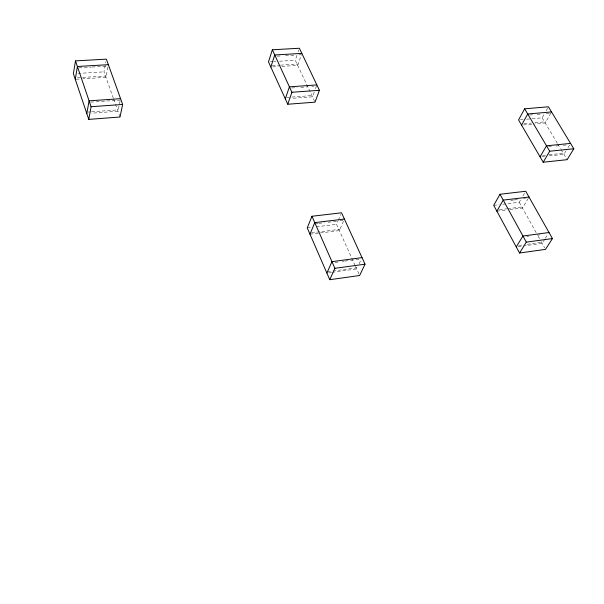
<?xml version="1.0" encoding="UTF-8"?>
<svg xmlns="http://www.w3.org/2000/svg" width="604" height="604" viewBox="0 0 604 604"><rect width="100%" height="100%" fill="white"/><g stroke="black" fill="none" stroke-linecap="round" stroke-linejoin="round"><path stroke-width="0.45" stroke-dasharray="3.02 2.27" d="M113.348 98.21L103.986 71.853L105.866 61.872M107.927 66.999L105.949 77.365L82.71 78.822M120.09 100.951L117.969 111.234L91.385 113.205M314.669 101.404L295.281 60.257L297.032 55.107M298.202 51.68L298.791 49.966M314.216 92.14L312.502 96.814L291.86 98.346M315.447 88.773L316.375 86.251L311.8 86.576M355.144 265.541L336.549 224.348L337.976 221.049M338.331 220.226L340.822 214.45M343.48 221.177L339.365 230.592L319.169 233.084M359.161 263.699L361.426 258.889M532.162 118.731L542.15 117.84L544.385 113.899M546.175 110.743L547.971 107.588M550.818 113.167L545.208 122.959L535.204 123.873M502.83 204.243L519.244 202.257L521.101 199.116M522.958 195.975L524.816 192.835M528.274 198.271L522.452 208.018L507.836 209.822M566.076 150.811L563.947 154.33L548.334 155.96M567.949 147.723L569.821 144.628M544.846 239.093L542.143 243.344L523.653 245.903M545.329 238.331L548.251 233.733M327.443 271.815L332.102 271.173M333.038 271.045L357.274 267.708L356.685 268.954L332.472 272.298M518.836 245.466L523.464 244.831M527.171 244.318L542.898 242.159M328.75 272.812L331.543 272.427M518.104 246.666L522.724 246.024M335.024 262.446L338.663 261.955M342.302 261.464L344.129 261.215M345.035 261.094L349.588 260.483M350.501 260.362L355.054 259.743M355.96 259.622L360.512 259.01M526.839 236.617L528.704 236.368M538.013 235.115L539.87 234.865M311.438 232.827L339.916 229.324M499.395 209.731L506.711 208.833M507.624 208.72L523.177 206.81M309.988 234.216L318.255 233.197M496.865 211.173L506.922 209.935M307.24 227.897L310.909 227.451M316.398 226.787L336.549 224.348M493.71 205.345L499.183 204.688M315.152 223.805L317.93 223.472M318.852 223.359L324.408 222.695M328.108 222.249L336.436 221.253M340.135 220.807L342.913 220.475M510.788 200.369L513.551 200.037M514.472 199.924L519.07 199.373M523.668 198.822L525.51 198.603M542.611 155.417L548.13 154.843M549.044 154.752L564.68 153.129M541.901 156.632L544.657 156.345M548.553 146.764L551.331 146.493M555.952 146.025L558.723 145.745M563.351 145.277L566.122 145.005M524.068 123.722L531.346 123.065M534.985 122.733L545.903 121.744M523.389 124.953L534.298 123.956M520.369 119.781L523.094 119.539M526.718 119.215L531.256 118.807M529.776 115.009L532.524 114.768M537.099 114.367L541.667 113.967M546.242 113.567L549.904 113.25M87.973 112.08L90.721 111.876M91.642 111.808L118.256 109.853M286.681 97.44L312.985 95.508M90.683 102.144L95.304 101.819M96.232 101.759L120.272 100.06M291.694 87.988L297.176 87.603M300.837 87.346L308.146 86.833M77.365 77.757L106.213 75.968M272.2 65.67L279.614 65.209M280.543 65.156L298.149 64.062M76.202 79.23L81.782 78.882M272.691 66.946L278.248 66.599M281.955 66.365L297.697 65.383L301.366 54.737L298.565 54.904M78.029 73.424L103.986 71.853M270.335 61.767L273.106 61.6M274.027 61.54L275.877 61.427M279.569 61.208L295.281 60.257M79.026 67.814L91.219 67.097M92.155 67.036L107.157 66.153M277.108 56.164L281.774 55.893M285.503 55.674L294.835 55.123M542.15 117.84L557.22 143.072M557.703 143.873L560.587 148.705M561.063 149.505L567.141 159.675M519.244 202.257L537.56 235.13M538.021 235.953L540.769 240.883M541.229 241.706L544.657 247.867M355.529 266.394L358.904 273.861M113.65 99.079L120.022 117.01"/><path stroke-width="0.91" d="M75.485 60.891L73.394 73.703L88.765 119.388L120.022 117.01L122.642 104.447L106.38 59.147L75.485 60.891L91.083 106.719L88.765 119.388M75.273 79.283L77.395 66.485L108.365 64.681M86.802 113.544L89.09 100.853L120.566 98.648M272.359 49.777L268.486 61.88L287.753 104.243L315.024 102.167L319.418 90.29L299.373 48.252L272.359 49.777L291.913 92.269L287.753 104.243M270.841 67.059L274.744 54.972L301.826 53.394M285.292 98.837L289.414 86.84L316.858 84.915M311.966 216.262L307.24 227.897L329.769 279.705L359.644 275.5L365.027 264.197L341.539 212.804L311.966 216.262L334.88 268.319L329.769 279.705M309.988 234.216L314.76 222.612L344.401 219.071M326.885 273.068L331.951 261.653L362.022 257.614M524.657 108.811L518.557 119.939L543.207 162.219L567.141 159.675L573.8 148.765L548.417 106.795L524.657 108.811L549.7 151.227L543.207 162.219M521.569 125.111L527.722 114.005L551.52 111.936M500.006 194.269L493.71 205.345L519.561 253.016L545.495 249.369L552.433 238.572L525.744 191.257L500.006 194.269L526.295 242.144L519.561 253.016M496.865 211.173L503.223 200.12L529.006 197.04M540.059 156.821L546.507 145.813L570.561 143.405M516.254 246.923L522.936 236.021L549.021 232.517M334.88 268.319L365.027 264.197M526.295 242.144L552.433 238.572M549.7 151.227L573.8 148.765M91.083 106.719L122.642 104.447M291.913 92.269L319.418 90.29"/></g></svg>
